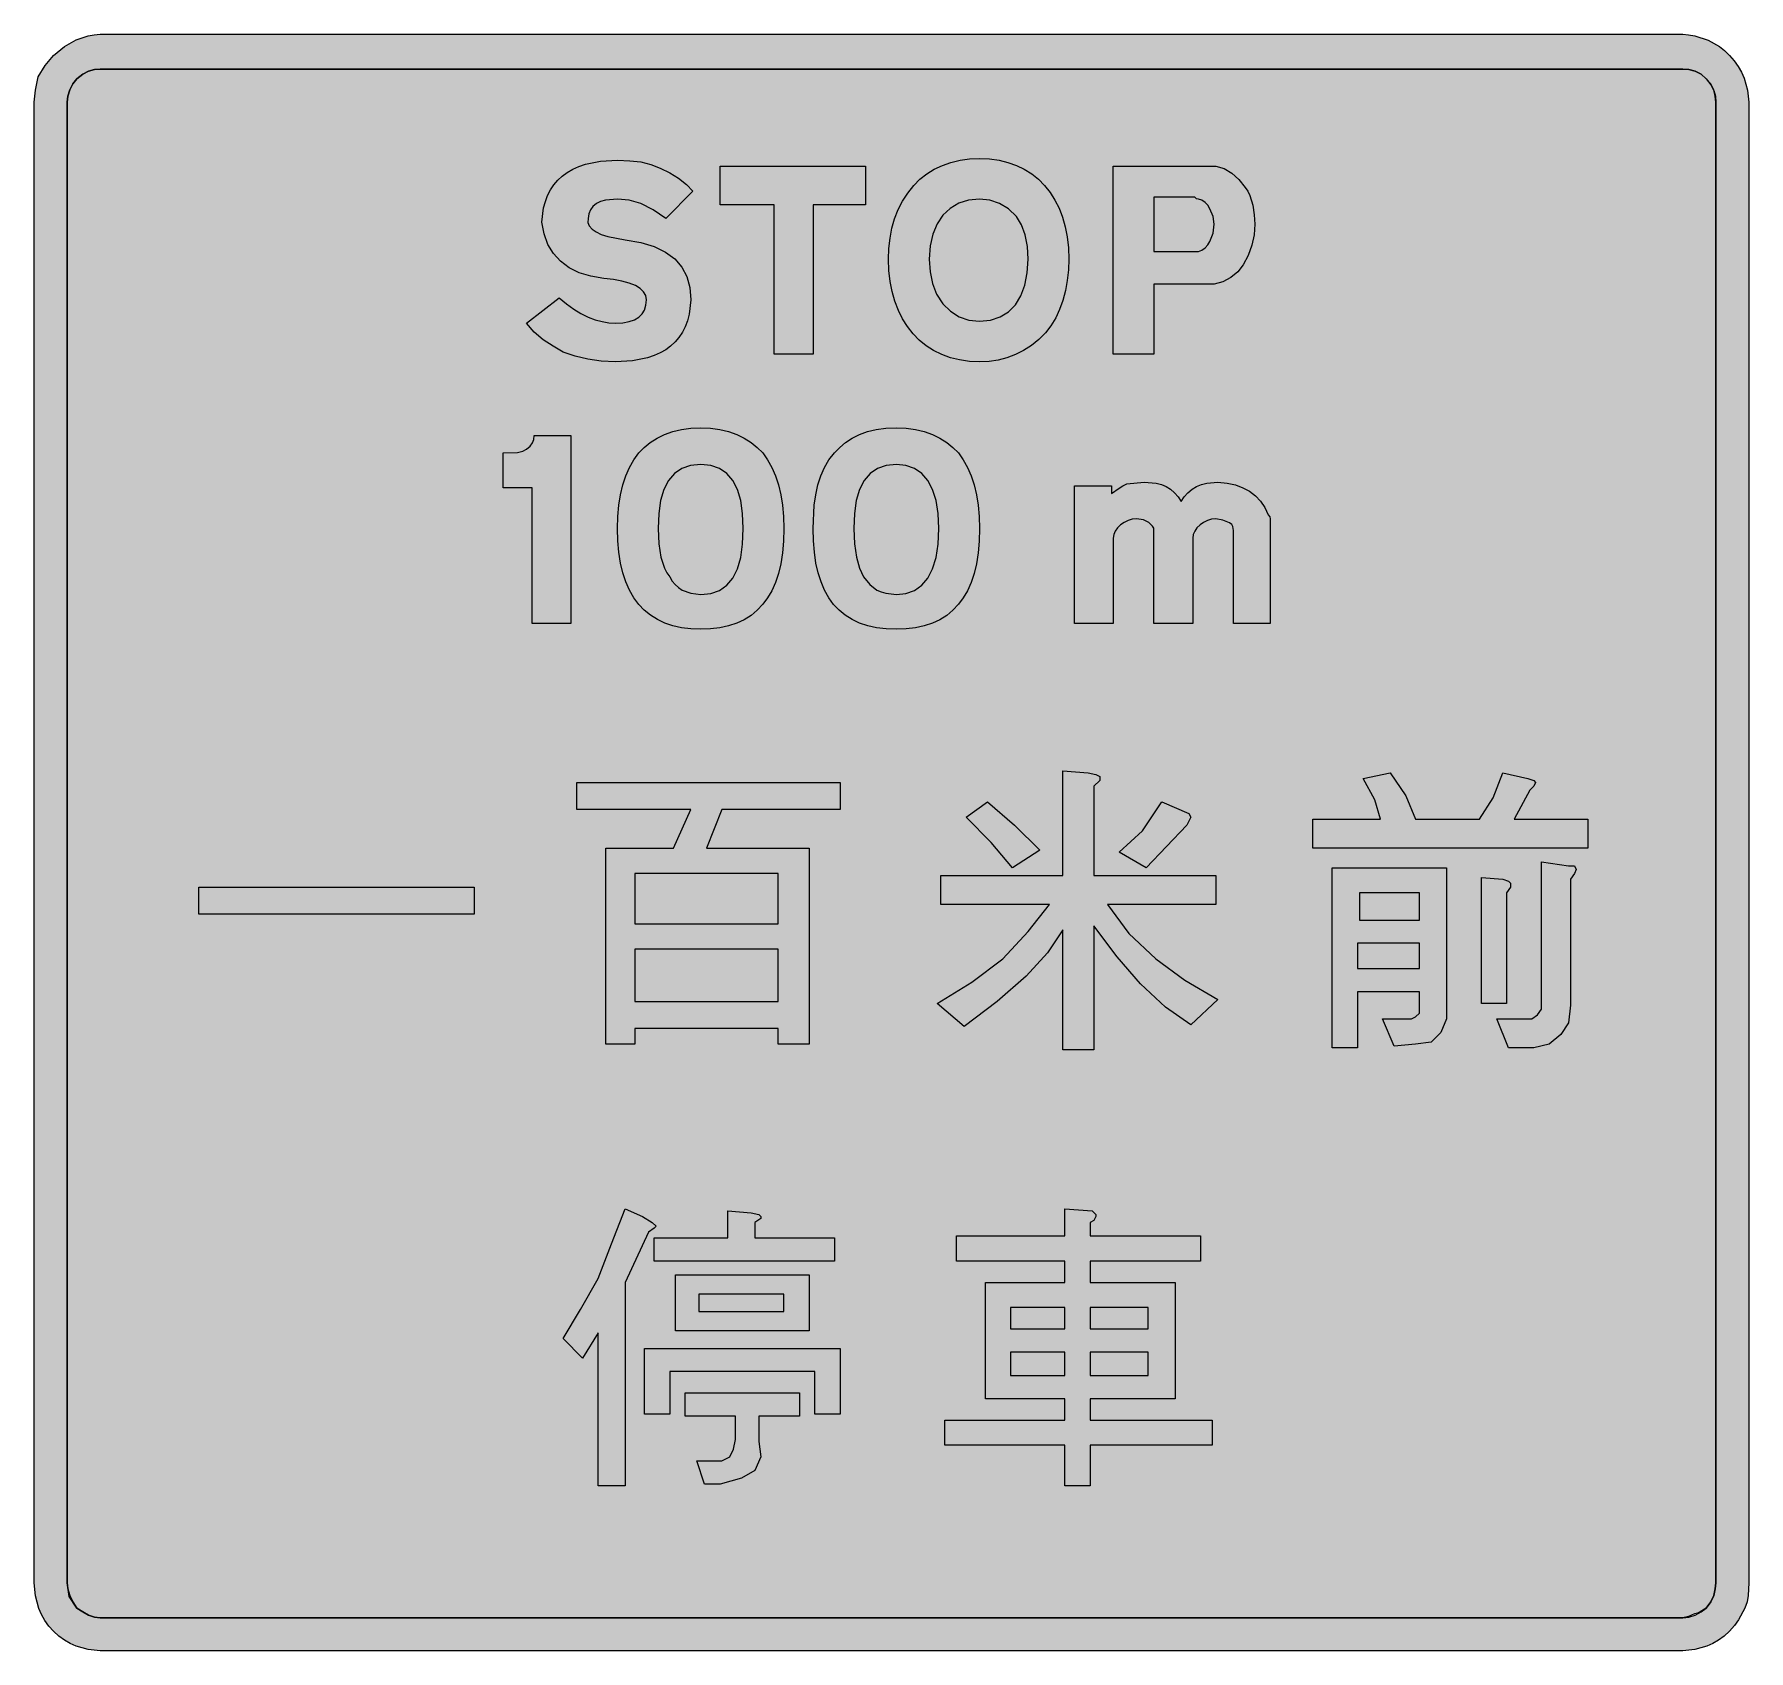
# Model space of a CAD drawing. Header units: metres. Extents: x 151 to 417, y 12 to 262.
import ezdxf

# ---------------------------------------------------------------- set-up
doc = ezdxf.new("R2010")
doc.units = ezdxf.units.M
doc.layers.add('FILL_BLACK_000000', color=7, linetype='Continuous', true_color=0x000000)
doc.layers.add('FILL_WHITE_FFFFFF', color=7, linetype='Continuous', true_color=0xffffff)

msp = doc.modelspace()

# ---------------------------------------------------------------- hatches: boundary and pattern name
at = {"layer": 'FILL_BLACK_000000', "true_color": 0x000000}
h = msp.add_hatch(color=7, dxfattribs=at)
h.dxf.hatch_style = 1
h.paths.add_polyline_path([(159.59, 11.87), (157.72, 12.41), (156.8, 12.83), (155.9, 13.35), (155.04, 13.97), (154.23, 14.7), (153.5, 15.51), (152.88, 16.38), (152.36, 17.28), (151.94, 18.22), (151.4, 20.18), (151.23, 22.2), (151.23, 251.4), (151.42, 253.24), (151.83, 255.3), (152.92, 257.06), (154.23, 258.6), (155.9, 260), (157.72, 261.04), (159.59, 261.68), (160.52, 261.84), (161.43, 261.9), (406.53, 261.9), (407.43, 261.84), (408.37, 261.67), (410.43, 261), (412.19, 260.02), (413, 259.4), (413.73, 258.6), (414.46, 257.79), (415.08, 256.93), (415.6, 256.03), (416.02, 255.11), (416.56, 253.24), (416.73, 251.4), (416.73, 22.2), (416.66, 20.25), (416.48, 19.25), (416.13, 18.3), (415.16, 16.5), (414.53, 15.6), (413.73, 14.7), (412.92, 13.97), (412.06, 13.35), (411.16, 12.83), (410.24, 12.41), (408.37, 11.87), (406.53, 11.7), (161.43, 11.7), (159.59, 11.87)])
h.paths.add_polyline_path([(411.33, 253.31), (410.87, 254.23), (410.13, 255), (409.36, 255.74), (408.44, 256.2), (407.47, 256.43), (406.53, 256.5), (161.43, 256.5), (160.53, 256.43), (159.63, 256.2), (158.73, 255.74), (157.83, 255), (157.22, 254.23), (156.74, 253.31), (156.44, 252.34), (156.33, 251.4), (156.33, 22.2), (156.44, 21.25), (156.74, 20.25), (157.22, 19.25), (157.83, 18.3), (158.73, 17.69), (159.63, 17.21), (160.53, 16.91), (161.43, 16.8), (406.53, 16.8), (407.47, 16.91), (408.44, 17.21), (409.36, 17.69), (410.13, 18.3), (410.87, 19.25), (411.33, 20.25), (411.56, 21.25), (411.63, 22.2), (411.63, 251.4), (411.56, 252.34), (411.33, 253.31)], flags=16)
h = msp.add_hatch(color=7, dxfattribs=at)
h.dxf.hatch_style = 1
h.paths.add_polyline_path([(236.96, 232.78), (237.18, 232.24), (237.62, 231.75), (238.23, 231.3), (239.02, 230.9), (240.03, 230.59), (242.73, 230.1), (245.15, 229.66), (247.23, 229.03), (248.99, 228.19), (250.42, 227.14), (251.52, 225.88), (252.31, 224.4), (252.77, 222.71), (252.93, 220.8), (252.65, 218.58), (252.38, 217.57), (252.03, 216.64), (251.59, 215.78), (251.07, 214.99), (250.47, 214.28), (249.78, 213.64), (249.01, 213.07), (248.15, 212.58), (247.21, 212.16), (246.18, 211.81), (243.87, 211.35), (241.23, 211.2), (239.04, 211.31), (236.96, 211.61), (234.99, 212.09), (233.13, 212.7), (231.56, 213.61), (230.06, 214.61), (228.66, 215.78), (227.43, 217.2), (232.53, 221.1), (233.65, 220.16), (234.78, 219.35), (235.89, 218.68), (236.99, 218.14), (238.08, 217.72), (239.15, 217.43), (240.2, 217.26), (241.23, 217.2), (242.38, 217.26), (243.37, 217.42), (244.2, 217.71), (244.87, 218.1), (245.38, 218.61), (245.74, 219.22), (245.96, 219.96), (246.03, 220.8), (245.92, 221.45), (245.59, 222.03), (245.05, 222.56), (244.31, 223.01), (243.36, 223.4), (242.23, 223.71), (240.92, 223.95), (239.43, 224.1), (237.41, 224.44), (235.61, 225), (234.05, 225.77), (232.72, 226.76), (231.63, 227.96), (230.78, 229.37), (230.18, 230.99), (229.83, 232.8), (230.11, 235.02), (230.38, 236.03), (230.73, 236.96), (231.17, 237.82), (231.69, 238.61), (232.29, 239.32), (232.98, 239.96), (233.75, 240.53), (234.61, 241.02), (235.55, 241.44), (236.58, 241.79), (238.89, 242.25), (241.53, 242.4), (243.45, 242.34), (245.17, 242.14), (246.72, 241.77), (248.13, 241.2), (249.64, 240.47), (251.02, 239.62), (252.22, 238.67), (253.23, 237.6), (249.03, 233.4), (247.06, 234.75), (245.17, 235.69), (243.33, 236.23), (241.53, 236.4), (239.69, 236.23), (238.92, 236), (238.27, 235.69), (237.74, 235.27), (237.35, 234.75), (237.11, 234.13), (237.03, 233.4), (236.96, 232.78)])
h = msp.add_hatch(color=7, dxfattribs=at)
h.dxf.hatch_style = 1
h.paths.add_polyline_path([(300.63, 242.42), (302.02, 242.08), (303.33, 241.61), (304.55, 241.02), (305.69, 240.3), (306.73, 239.46), (307.68, 238.5), (308.53, 237.43), (309.28, 236.25), (309.92, 234.97), (310.46, 233.59), (310.88, 232.1), (311.18, 230.53), (311.37, 228.86), (311.43, 227.1), (311.37, 225.43), (311.21, 223.8), (310.92, 222.23), (310.53, 220.72), (310.02, 219.31), (309.41, 217.99), (308.67, 216.78), (307.83, 215.7), (306.78, 214.65), (305.65, 213.73), (304.44, 212.96), (303.18, 212.32), (301.86, 211.83), (300.49, 211.48), (299.08, 211.27), (297.63, 211.2), (296.04, 211.27), (294.53, 211.49), (293.1, 211.84), (291.76, 212.33), (290.5, 212.95), (289.35, 213.7), (288.28, 214.57), (287.32, 215.55), (286.45, 216.65), (285.7, 217.85), (285.05, 219.16), (284.51, 220.57), (284.09, 222.07), (283.78, 223.66), (283.59, 225.34), (283.53, 227.1), (283.59, 228.76), (283.76, 230.36), (284.05, 231.89), (284.47, 233.36), (285.01, 234.76), (285.68, 236.09), (286.49, 237.33), (287.43, 238.5), (288.39, 239.46), (289.45, 240.3), (290.6, 241.02), (291.86, 241.61), (293.19, 242.08), (294.6, 242.42), (296.08, 242.63), (297.63, 242.7), (299.17, 242.63), (300.63, 242.42)])
h.paths.add_polyline_path([(304.68, 230.85), (304.12, 232.42), (303.33, 233.7), (302.1, 234.88), (300.7, 235.72), (299.2, 236.23), (297.63, 236.4), (295.92, 236.23), (294.39, 235.75), (293.05, 234.96), (291.93, 233.89), (291.03, 232.55), (290.37, 230.96), (289.97, 229.14), (289.83, 227.1), (289.95, 225.14), (290.32, 223.31), (290.97, 221.66), (291.93, 220.2), (293.12, 219.02), (294.44, 218.17), (295.94, 217.67), (297.63, 217.5), (299.33, 217.67), (300.83, 218.16), (302.11, 218.96), (303.18, 220.05), (304.02, 221.43), (304.63, 223.07), (305, 224.96), (305.13, 227.1), (305.02, 229.06), (304.68, 230.85)], flags=16)
h = msp.add_hatch(color=7, dxfattribs=at)
h.dxf.hatch_style = 1
h.paths.add_polyline_path([(271.83, 212.4), (265.83, 212.4), (265.83, 235.5), (257.43, 235.5), (257.43, 241.5), (279.93, 241.5), (279.93, 235.5), (271.83, 235.5), (271.83, 212.4)])
h = msp.add_hatch(color=7, dxfattribs=at)
h.dxf.hatch_style = 1
h.paths.add_polyline_path([(318.33, 212.4), (318.33, 241.5), (333.03, 241.5), (333.93, 241.5), (334.23, 241.5), (335.52, 241.11), (336.71, 240.41), (337.77, 239.43), (338.73, 238.2), (339.14, 237.6), (339.47, 236.93), (339.93, 235.46), (340.16, 233.94), (340.23, 232.5), (340.12, 230.88), (339.78, 229.24), (339.22, 227.65), (338.43, 226.2), (337.6, 225.14), (336.52, 224.25), (335.27, 223.58), (333.93, 223.2), (333.63, 223.2), (333.03, 223.2), (332.73, 223.2), (324.63, 223.2), (324.63, 212.4), (318.33, 212.4)])
h.paths.add_polyline_path([(330.93, 228.3), (331.23, 228.3), (331.53, 228.3), (332.06, 228.49), (332.54, 228.83), (332.95, 229.29), (333.29, 229.84), (333.77, 231.13), (333.93, 232.5), (333.77, 233.7), (333.29, 234.9), (332.95, 235.43), (332.54, 235.87), (332.06, 236.21), (331.53, 236.4), (331.23, 236.44), (330.93, 236.7), (324.63, 236.7), (324.63, 228.3), (330.63, 228.3), (330.93, 228.3)], flags=16)
h = msp.add_hatch(color=7, dxfattribs=at)
h.dxf.hatch_style = 1
h.paths.add_polyline_path([(234.33, 170.7), (228.33, 170.7), (228.33, 191.7), (223.83, 191.7), (223.83, 197.1), (226.08, 197.17), (226.87, 197.35), (227.43, 197.7), (228, 198.15), (228.37, 198.64), (228.57, 199.18), (228.63, 199.8), (234.33, 199.8), (234.33, 170.7)])
h = msp.add_hatch(color=7, dxfattribs=at)
h.dxf.hatch_style = 1
h.paths.add_polyline_path([(267.11, 181.63), (266.84, 179.96), (266.47, 178.42), (266, 177.03), (265.43, 175.78), (264.77, 174.67), (264.03, 173.7), (263.19, 172.76), (262.23, 171.95), (261.18, 171.28), (260.02, 170.74), (258.76, 170.32), (257.41, 170.03), (255.96, 169.86), (254.43, 169.8), (252.9, 169.86), (251.46, 170.04), (250.12, 170.34), (248.87, 170.76), (247.72, 171.3), (246.66, 171.97), (245.69, 172.75), (244.83, 173.66), (244.06, 174.69), (243.4, 175.85), (242.83, 177.13), (242.36, 178.53), (242, 180.06), (241.74, 181.72), (241.58, 183.49), (241.53, 185.4), (241.59, 187.26), (241.75, 189), (242.02, 190.63), (242.39, 192.15), (242.86, 193.56), (243.43, 194.85), (244.09, 196.03), (244.83, 197.1), (245.67, 197.96), (246.63, 198.72), (247.68, 199.39), (248.84, 199.95), (250.1, 200.4), (251.45, 200.73), (252.9, 200.93), (254.43, 201), (255.96, 200.93), (257.41, 200.73), (258.76, 200.4), (260.02, 199.95), (261.18, 199.39), (262.23, 198.72), (263.19, 197.96), (264.03, 197.1), (264.77, 196.03), (265.43, 194.85), (266, 193.56), (266.47, 192.15), (266.84, 190.63), (267.11, 189), (267.27, 187.26), (267.33, 185.4), (267.27, 183.45), (267.11, 181.63)])
h.paths.add_polyline_path([(260.63, 189.73), (260.13, 191.43), (259.42, 192.82), (258.5, 193.91), (257.36, 194.68), (256.01, 195.15), (254.43, 195.3), (252.85, 195.15), (251.5, 194.68), (250.36, 193.91), (249.44, 192.82), (248.73, 191.43), (248.23, 189.73), (247.93, 187.72), (247.83, 185.4), (247.94, 183.05), (248.28, 180.97), (248.84, 179.24), (249.21, 178.52), (249.63, 177.9), (250.01, 177.27), (250.46, 176.72), (250.99, 176.25), (251.58, 175.87), (252.92, 175.37), (254.43, 175.2), (256.01, 175.36), (257.36, 175.82), (258.5, 176.61), (259.42, 177.71), (260.13, 179.14), (260.63, 180.9), (260.93, 182.98), (261.03, 185.4), (260.93, 187.72), (260.63, 189.73)], flags=16)
h = msp.add_hatch(color=7, dxfattribs=at)
h.dxf.hatch_style = 1
h.paths.add_polyline_path([(297.41, 181.63), (297.14, 179.96), (296.77, 178.42), (296.3, 177.03), (295.73, 175.78), (295.07, 174.67), (294.33, 173.7), (293.49, 172.76), (292.53, 171.95), (291.48, 171.28), (290.32, 170.74), (289.06, 170.32), (287.71, 170.03), (286.26, 169.86), (284.73, 169.8), (283.15, 169.86), (281.68, 170.04), (280.31, 170.34), (279.04, 170.76), (277.88, 171.3), (276.83, 171.97), (275.87, 172.75), (275.02, 173.66), (274.27, 174.69), (273.62, 175.85), (273.07, 177.13), (272.62, 178.53), (272.27, 180.06), (272.03, 181.72), (271.88, 183.49), (271.83, 185.4), (272.01, 189), (272.24, 190.63), (272.58, 192.15), (273.03, 193.56), (273.6, 194.85), (274.3, 196.03), (275.13, 197.1), (275.96, 197.96), (276.88, 198.72), (277.9, 199.39), (279.03, 199.95), (280.27, 200.4), (281.63, 200.73), (283.11, 200.93), (284.73, 201), (286.26, 200.93), (287.71, 200.73), (289.06, 200.4), (290.32, 199.95), (291.48, 199.39), (292.53, 198.72), (293.49, 197.96), (294.33, 197.1), (295.07, 196.03), (295.73, 194.85), (296.3, 193.56), (296.77, 192.15), (297.14, 190.63), (297.41, 189), (297.57, 187.26), (297.63, 185.4), (297.57, 183.45), (297.41, 181.63)])
h.paths.add_polyline_path([(290.89, 189.73), (290.35, 191.43), (289.61, 192.82), (288.66, 193.91), (287.53, 194.68), (286.22, 195.15), (284.73, 195.3), (283.15, 195.15), (281.8, 194.68), (280.66, 193.91), (279.74, 192.82), (279.03, 191.43), (278.53, 189.73), (278.23, 187.72), (278.13, 185.4), (278.24, 183.05), (278.54, 180.97), (279.02, 179.24), (279.63, 177.9), (280.6, 176.72), (281.73, 175.87), (282.38, 175.58), (283.09, 175.37), (284.73, 175.2), (286.22, 175.36), (287.53, 175.82), (288.66, 176.61), (289.61, 177.71), (290.35, 179.14), (290.89, 180.9), (291.22, 182.98), (291.33, 185.4), (291.22, 187.72), (290.89, 189.73)], flags=16)
h = msp.add_hatch(color=7, dxfattribs=at)
h.dxf.hatch_style = 1
h.paths.add_polyline_path([(333.56, 186.83), (332.91, 186.64), (332.3, 186.35), (331.76, 185.96), (331.29, 185.51), (330.94, 185), (330.71, 184.46), (330.63, 183.9), (330.63, 170.7), (324.63, 170.7), (324.63, 185.1), (324.58, 185.44), (324.42, 185.76), (323.84, 186.34), (322.98, 186.75), (321.93, 186.9), (321.26, 186.83), (320.61, 186.64), (320, 186.35), (319.46, 185.96), (318.99, 185.51), (318.64, 185), (318.41, 184.46), (318.33, 183.9), (318.33, 170.7), (312.33, 170.7), (312.33, 192), (318.03, 192), (318.03, 190.8), (319.23, 191.66), (319.8, 192.02), (320.43, 192.3), (323.13, 192.6), (324.99, 192.43), (325.8, 192.2), (326.54, 191.89), (327.21, 191.47), (327.81, 190.95), (328.35, 190.33), (328.83, 189.6), (329.32, 190.33), (329.89, 190.95), (330.53, 191.47), (331.23, 191.89), (331.99, 192.2), (332.8, 192.43), (334.53, 192.6), (335.94, 192.43), (337.23, 192.14), (338.4, 191.72), (339.44, 191.17), (340.36, 190.48), (341.15, 189.65), (341.81, 188.65), (342.33, 187.5), (342.59, 187.2), (342.63, 186.9), (342.63, 186), (342.63, 185.7), (342.63, 170.7), (336.93, 170.7), (336.93, 185.1), (336.86, 185.7), (336.68, 186.03), (336.33, 186.3), (335.28, 186.71), (334.23, 186.9), (333.56, 186.83)])
h = msp.add_hatch(color=7, dxfattribs=at)
h.dxf.hatch_style = 1
h.paths.add_polyline_path([(276.03, 141.9), (257.73, 141.9), (255.33, 135.9), (271.23, 135.9), (271.23, 105.6), (266.43, 105.6), (266.43, 108), (244.23, 108), (244.23, 105.6), (239.73, 105.6), (239.73, 135.9), (250.23, 135.9), (252.93, 141.9), (235.23, 141.9), (235.23, 146.1), (276.03, 146.1), (276.03, 141.9)])
h.paths.add_polyline_path([(244.23, 132), (244.23, 124.2), (266.43, 124.2), (266.43, 132), (244.23, 132)], flags=16)
h.paths.add_polyline_path([(266.43, 120.3), (244.23, 120.3), (244.23, 112.2), (266.43, 112.2), (266.43, 120.3)], flags=16)
h = msp.add_hatch(color=7, dxfattribs=at)
h.dxf.hatch_style = 1
h.paths.add_polyline_path([(291.63, 131.7), (310.53, 131.7), (310.53, 147.9), (314.43, 147.6), (315.63, 147.3), (316.23, 147), (316.23, 146.4), (315.33, 145.5), (315.33, 131.7), (334.23, 131.7), (334.23, 127.2), (317.43, 127.2), (320.73, 122.7), (324.93, 118.8), (329.43, 115.5), (334.53, 112.5), (330.33, 108.6), (326.43, 111.3), (322.53, 114.9), (318.93, 119.1), (315.33, 123.9), (315.33, 104.7), (310.53, 104.7), (310.53, 123.3), (308.13, 119.7), (304.83, 116.1), (300.33, 112.2), (295.23, 108.3), (291.03, 111.9), (296.43, 115.2), (301.23, 118.8), (305.13, 123), (308.43, 127.2), (291.63, 127.2), (291.63, 131.7)])
h = msp.add_hatch(color=7, dxfattribs=at)
h.dxf.hatch_style = 1
h.paths.add_polyline_path([(358.83, 143.4), (357.03, 146.7), (361.23, 147.6), (363.63, 144), (365.13, 140.4), (375.03, 140.4), (377.13, 143.7), (378.63, 147.6), (382.53, 146.7), (383.43, 146.4), (383.73, 146.1), (383.43, 145.5), (382.83, 144.9), (380.43, 140.4), (391.83, 140.4), (391.83, 135.9), (349.23, 135.9), (349.23, 140.4), (359.73, 140.4), (358.83, 143.4)])
h = msp.add_hatch(color=7, dxfattribs=at)
h.dxf.hatch_style = 1
h.paths.add_polyline_path([(303.03, 139.5), (306.93, 135.6), (302.73, 132.9), (299.43, 136.8), (295.53, 140.7), (298.83, 143.1), (303.03, 139.5)])
h = msp.add_hatch(color=7, dxfattribs=at)
h.dxf.hatch_style = 1
h.paths.add_polyline_path([(322.83, 138.6), (325.83, 143.1), (330.03, 141.3), (330.33, 140.7), (329.73, 139.5), (323.43, 132.9), (319.23, 135.3), (322.83, 138.6)])
h = msp.add_hatch(color=7, dxfattribs=at)
h.dxf.hatch_style = 1
h.paths.add_polyline_path([(369.93, 109.5), (369.03, 107.4), (367.53, 105.9), (365.13, 105.6), (361.83, 105.3), (360.03, 109.5), (363.33, 109.5), (364.53, 109.5), (365.13, 109.8), (365.73, 110.4), (365.73, 111.6), (365.73, 113.7), (356.13, 113.7), (356.13, 105), (352.23, 105), (352.23, 132.9), (369.93, 132.9), (369.93, 112.2), (369.93, 109.5)])
h.paths.add_polyline_path([(356.13, 121.2), (356.13, 117.3), (365.73, 117.3), (365.73, 121.2), (356.13, 121.2)], flags=16)
h.paths.add_polyline_path([(365.73, 129), (356.43, 129), (356.43, 124.8), (365.73, 124.8), (365.73, 129)], flags=16)
h = msp.add_hatch(color=7, dxfattribs=at)
h.dxf.hatch_style = 1
h.paths.add_polyline_path([(388.83, 133.2), (389.73, 133.2), (390.03, 132.6), (389.73, 132), (389.13, 131.1), (389.13, 111.6), (388.83, 108.9), (387.63, 107.1), (385.83, 105.6), (383.43, 105), (379.53, 105), (377.73, 109.5), (381.93, 109.5), (383.13, 109.5), (384.03, 110.1), (384.63, 111), (384.63, 111.9), (384.63, 133.8), (388.83, 133.2)])
h = msp.add_hatch(color=7, dxfattribs=at)
h.dxf.hatch_style = 1
h.paths.add_polyline_path([(378.63, 131.1), (379.53, 130.8), (379.83, 130.5), (379.83, 129.9), (379.23, 129), (379.23, 111.9), (375.33, 111.9), (375.33, 131.4), (378.63, 131.1)])
h = msp.add_hatch(color=7, dxfattribs=at)
h.dxf.hatch_style = 1
h.paths.add_polyline_path([(219.33, 129.9), (219.33, 125.7), (176.73, 125.7), (176.73, 129.9), (219.33, 129.9)])
h = msp.add_hatch(color=7, dxfattribs=at)
h.dxf.hatch_style = 1
h.paths.add_polyline_path([(246.93, 78), (247.53, 77.4), (247.23, 77.1), (246.33, 76.5), (242.73, 68.7), (242.73, 37.2), (238.53, 37.2), (238.53, 60.9), (236.13, 57), (233.13, 60), (235.83, 64.5), (238.53, 69.3), (240.63, 74.7), (242.73, 80.1), (245.43, 78.9), (246.93, 78)])
h = msp.add_hatch(color=7, dxfattribs=at)
h.dxf.hatch_style = 1
h.paths.add_polyline_path([(262.23, 79.5), (263.43, 79.2), (263.73, 78.9), (263.73, 78.6), (262.83, 78), (262.83, 75.6), (275.13, 75.6), (275.13, 72), (247.23, 72), (247.23, 75.6), (258.63, 75.6), (258.63, 79.8), (262.23, 79.5)])
h = msp.add_hatch(color=7, dxfattribs=at)
h.dxf.hatch_style = 1
h.paths.add_polyline_path([(315.63, 78.9), (315.33, 78.3), (314.73, 78), (314.73, 75.9), (331.83, 75.9), (331.83, 72), (314.73, 72), (314.73, 68.7), (327.93, 68.7), (327.93, 50.7), (314.73, 50.7), (314.73, 47.4), (333.63, 47.4), (333.63, 43.5), (314.73, 43.5), (314.73, 37.2), (310.83, 37.2), (310.83, 43.5), (292.23, 43.5), (292.23, 47.4), (310.83, 47.4), (310.83, 50.7), (298.53, 50.7), (298.53, 68.7), (310.83, 68.7), (310.83, 72), (294.03, 72), (294.03, 75.9), (310.83, 75.9), (310.83, 80.1), (315.03, 79.8), (315.63, 79.2), (315.63, 78.9)])
h.paths.add_polyline_path([(310.83, 61.5), (310.83, 64.8), (302.43, 64.8), (302.43, 61.5), (310.83, 61.5)], flags=16)
h.paths.add_polyline_path([(302.43, 54.3), (310.83, 54.3), (310.83, 57.9), (302.43, 57.9), (302.43, 54.3)], flags=16)
h.paths.add_polyline_path([(314.73, 64.8), (314.73, 61.5), (323.73, 61.5), (323.73, 64.8), (314.73, 64.8)], flags=16)
h.paths.add_polyline_path([(323.73, 57.9), (314.73, 57.9), (314.73, 54.3), (323.73, 54.3), (323.73, 57.9)], flags=16)
h = msp.add_hatch(color=7, dxfattribs=at)
h.dxf.hatch_style = 1
h.paths.add_polyline_path([(271.23, 61.2), (250.53, 61.2), (250.53, 69.9), (271.23, 69.9), (271.23, 61.2)])
h.paths.add_polyline_path([(267.33, 66.9), (254.13, 66.9), (254.13, 64.2), (267.33, 64.2), (267.33, 66.9)], flags=16)
h = msp.add_hatch(color=7, dxfattribs=at)
h.dxf.hatch_style = 1
h.paths.add_polyline_path([(276.03, 58.5), (276.03, 48.3), (272.13, 48.3), (272.13, 54.9), (249.63, 54.9), (249.63, 48.3), (245.73, 48.3), (245.73, 58.5), (276.03, 58.5)])
h = msp.add_hatch(color=7, dxfattribs=at)
h.dxf.hatch_style = 1
h.paths.add_polyline_path([(269.73, 51.6), (269.73, 48), (263.43, 48), (263.43, 44.1), (263.73, 41.7), (262.83, 39.6), (260.73, 38.4), (257.43, 37.5), (255.03, 37.5), (253.83, 41.1), (256.23, 41.1), (257.73, 41.1), (258.93, 41.7), (259.53, 42.9), (259.83, 44.4), (259.83, 48), (252.03, 48), (252.03, 51.6), (269.73, 51.6)])
at = {"layer": 'FILL_WHITE_FFFFFF', "true_color": 0xffffff}
h = msp.add_hatch(color=7, dxfattribs=at)
h.dxf.hatch_style = 1
h.paths.add_polyline_path([(407.47, 256.43), (408.44, 256.2), (409.36, 255.74), (410.13, 255), (410.84, 254.1), (411.33, 253.2), (411.59, 252.3), (411.63, 251.4), (411.63, 22.2), (411.56, 21.25), (411.33, 20.25), (410.87, 19.25), (410.13, 18.3), (409.23, 17.74), (408.78, 17.5), (408.33, 17.4), (407.43, 16.99), (406.53, 16.8), (161.43, 16.8), (160.53, 16.91), (159.63, 17.21), (158.73, 17.69), (157.83, 18.3), (156.63, 20.1), (156.33, 22.2), (156.33, 251.4), (156.44, 252.34), (156.74, 253.31), (157.22, 254.23), (157.83, 255), (158.73, 255.71), (159.63, 256.2), (160.53, 256.46), (161.43, 256.5), (406.53, 256.5), (407.47, 256.43)])

# ---------------------------------------------------------------- linework, layer by layer
at = {"layer": 'FILL_BLACK_000000', "lineweight": 0, "true_color": 0x000000}
for points in [[(159.59, 11.87), (157.72, 12.41), (156.8, 12.83), (155.9, 13.35), (155.04, 13.97), (154.23, 14.7), (153.5, 15.51), (152.88, 16.38), (152.36, 17.28), (151.94, 18.22), (151.4, 20.18), (151.23, 22.2), (151.23, 251.4), (151.42, 253.24), (151.83, 255.3), (152.92, 257.06), (154.23, 258.6), (155.9, 260), (157.72, 261.04), (159.59, 261.68), (160.52, 261.84), (161.43, 261.9), (406.53, 261.9), (407.43, 261.84), (408.37, 261.67), (410.43, 261), (412.19, 260.02), (413, 259.4), (413.73, 258.6), (414.46, 257.79), (415.08, 256.93), (415.6, 256.03), (416.02, 255.11), (416.56, 253.24), (416.73, 251.4), (416.73, 22.2), (416.66, 20.25), (416.48, 19.25), (416.13, 18.3), (415.16, 16.5), (414.53, 15.6), (413.73, 14.7), (412.92, 13.97), (412.06, 13.35), (411.16, 12.83), (410.24, 12.41), (408.37, 11.87), (406.53, 11.7), (161.43, 11.7)], [(411.33, 253.31), (410.87, 254.23), (410.13, 255), (409.36, 255.74), (408.44, 256.2), (407.47, 256.43), (406.53, 256.5), (161.43, 256.5), (160.53, 256.43), (159.63, 256.2), (158.73, 255.74), (157.83, 255), (157.22, 254.23), (156.74, 253.31), (156.44, 252.34), (156.33, 251.4), (156.33, 22.2), (156.44, 21.25), (156.74, 20.25), (157.22, 19.25), (157.83, 18.3), (158.73, 17.69), (159.63, 17.21), (160.53, 16.91), (161.43, 16.8), (406.53, 16.8), (407.47, 16.91), (408.44, 17.21), (409.36, 17.69), (410.13, 18.3), (410.87, 19.25), (411.33, 20.25), (411.56, 21.25), (411.63, 22.2), (411.63, 251.4), (411.56, 252.34)], [(236.96, 232.78), (237.18, 232.24), (237.62, 231.75), (238.23, 231.3), (239.02, 230.9), (240.03, 230.59), (242.73, 230.1), (245.15, 229.66), (247.23, 229.03), (248.99, 228.19), (250.42, 227.14), (251.52, 225.88), (252.31, 224.4), (252.77, 222.71), (252.93, 220.8), (252.65, 218.58), (252.38, 217.57), (252.03, 216.64), (251.59, 215.78), (251.07, 214.99), (250.47, 214.28), (249.78, 213.64), (249.01, 213.07), (248.15, 212.58), (247.21, 212.16), (246.18, 211.81), (243.87, 211.35), (241.23, 211.2), (239.04, 211.31), (236.96, 211.61), (234.99, 212.09), (233.13, 212.7), (231.56, 213.61), (230.06, 214.61), (228.66, 215.78), (227.43, 217.2), (232.53, 221.1), (233.65, 220.16), (234.78, 219.35), (235.89, 218.68), (236.99, 218.14), (238.08, 217.72), (239.15, 217.43), (240.2, 217.26), (241.23, 217.2), (242.38, 217.26), (243.37, 217.42), (244.2, 217.71), (244.87, 218.1), (245.38, 218.61), (245.74, 219.22), (245.96, 219.96), (246.03, 220.8), (245.92, 221.45), (245.59, 222.03), (245.05, 222.56), (244.31, 223.01), (243.36, 223.4), (242.23, 223.71), (240.92, 223.95), (239.43, 224.1), (237.41, 224.44), (235.61, 225), (234.05, 225.77), (232.72, 226.76), (231.63, 227.96), (230.78, 229.37), (230.18, 230.99), (229.83, 232.8), (230.11, 235.02), (230.38, 236.03), (230.73, 236.96), (231.17, 237.82), (231.69, 238.61), (232.29, 239.32), (232.98, 239.96), (233.75, 240.53), (234.61, 241.02), (235.55, 241.44), (236.58, 241.79), (238.89, 242.25), (241.53, 242.4), (243.45, 242.34), (245.17, 242.14), (246.72, 241.77), (248.13, 241.2), (249.64, 240.47), (251.02, 239.62), (252.22, 238.67), (253.23, 237.6), (249.03, 233.4), (247.06, 234.75), (245.17, 235.69), (243.33, 236.23), (241.53, 236.4), (239.69, 236.23), (238.92, 236), (238.27, 235.69), (237.74, 235.27), (237.35, 234.75), (237.11, 234.13), (237.03, 233.4)], [(300.63, 242.42), (302.02, 242.08), (303.33, 241.61), (304.55, 241.02), (305.69, 240.3), (306.73, 239.46), (307.68, 238.5), (308.53, 237.43), (309.28, 236.25), (309.92, 234.97), (310.46, 233.59), (310.88, 232.1), (311.18, 230.53), (311.37, 228.86), (311.43, 227.1), (311.37, 225.43), (311.21, 223.8), (310.92, 222.23), (310.53, 220.72), (310.02, 219.31), (309.41, 217.99), (308.67, 216.78), (307.83, 215.7), (306.78, 214.65), (305.65, 213.73), (304.44, 212.96), (303.18, 212.32), (301.86, 211.83), (300.49, 211.48), (299.08, 211.27), (297.63, 211.2), (296.04, 211.27), (294.53, 211.49), (293.1, 211.84), (291.76, 212.33), (290.5, 212.95), (289.35, 213.7), (288.28, 214.57), (287.32, 215.55), (286.45, 216.65), (285.7, 217.85), (285.05, 219.16), (284.51, 220.57), (284.09, 222.07), (283.78, 223.66), (283.59, 225.34), (283.53, 227.1), (283.59, 228.76), (283.76, 230.36), (284.05, 231.89), (284.47, 233.36), (285.01, 234.76), (285.68, 236.09), (286.49, 237.33), (287.43, 238.5), (288.39, 239.46), (289.45, 240.3), (290.6, 241.02), (291.86, 241.61), (293.19, 242.08), (294.6, 242.42), (296.08, 242.63), (297.63, 242.7), (299.17, 242.63)], [(271.83, 212.4), (265.83, 212.4), (265.83, 235.5), (257.43, 235.5), (257.43, 241.5), (279.93, 241.5), (279.93, 235.5), (271.83, 235.5)], [(318.33, 212.4), (318.33, 241.5), (333.03, 241.5), (333.93, 241.5), (334.23, 241.5), (335.52, 241.11), (336.71, 240.41), (337.77, 239.43), (338.73, 238.2), (339.14, 237.6), (339.47, 236.93), (339.93, 235.46), (340.16, 233.94), (340.23, 232.5), (340.12, 230.88), (339.78, 229.24), (339.22, 227.65), (338.43, 226.2), (337.6, 225.14), (336.52, 224.25), (335.27, 223.58), (333.93, 223.2), (333.63, 223.2), (333.03, 223.2), (332.73, 223.2), (324.63, 223.2), (324.63, 212.4)], [(304.68, 230.85), (304.12, 232.42), (303.33, 233.7), (302.1, 234.88), (300.7, 235.72), (299.2, 236.23), (297.63, 236.4), (295.92, 236.23), (294.39, 235.75), (293.05, 234.96), (291.93, 233.89), (291.03, 232.55), (290.37, 230.96), (289.97, 229.14), (289.83, 227.1), (289.95, 225.14), (290.32, 223.31), (290.97, 221.66), (291.93, 220.2), (293.12, 219.02), (294.44, 218.17), (295.94, 217.67), (297.63, 217.5), (299.33, 217.67), (300.83, 218.16), (302.11, 218.96), (303.18, 220.05), (304.02, 221.43), (304.63, 223.07), (305, 224.96), (305.13, 227.1), (305.02, 229.06)], [(330.93, 228.3), (331.23, 228.3), (331.53, 228.3), (332.06, 228.49), (332.54, 228.83), (332.95, 229.29), (333.29, 229.84), (333.77, 231.13), (333.93, 232.5), (333.77, 233.7), (333.29, 234.9), (332.95, 235.43), (332.54, 235.87), (332.06, 236.21), (331.53, 236.4), (331.23, 236.44), (330.93, 236.7), (324.63, 236.7), (324.63, 228.3), (330.63, 228.3)], [(234.33, 170.7), (228.33, 170.7), (228.33, 191.7), (223.83, 191.7), (223.83, 197.1), (226.08, 197.17), (226.87, 197.35), (227.43, 197.7), (228, 198.15), (228.37, 198.64), (228.57, 199.18), (228.63, 199.8), (234.33, 199.8)], [(267.11, 181.63), (266.84, 179.96), (266.47, 178.42), (266, 177.03), (265.43, 175.78), (264.77, 174.67), (264.03, 173.7), (263.19, 172.76), (262.23, 171.95), (261.18, 171.28), (260.02, 170.74), (258.76, 170.32), (257.41, 170.03), (255.96, 169.86), (254.43, 169.8), (252.9, 169.86), (251.46, 170.04), (250.12, 170.34), (248.87, 170.76), (247.72, 171.3), (246.66, 171.97), (245.69, 172.75), (244.83, 173.66), (244.06, 174.69), (243.4, 175.85), (242.83, 177.13), (242.36, 178.53), (242, 180.06), (241.74, 181.72), (241.58, 183.49), (241.53, 185.4), (241.59, 187.26), (241.75, 189), (242.02, 190.63), (242.39, 192.15), (242.86, 193.56), (243.43, 194.85), (244.09, 196.03), (244.83, 197.1), (245.67, 197.96), (246.63, 198.72), (247.68, 199.39), (248.84, 199.95), (250.1, 200.4), (251.45, 200.73), (252.9, 200.93), (254.43, 201), (255.96, 200.93), (257.41, 200.73), (258.76, 200.4), (260.02, 199.95), (261.18, 199.39), (262.23, 198.72), (263.19, 197.96), (264.03, 197.1), (264.77, 196.03), (265.43, 194.85), (266, 193.56), (266.47, 192.15), (266.84, 190.63), (267.11, 189), (267.27, 187.26), (267.33, 185.4), (267.27, 183.45)], [(297.41, 181.63), (297.14, 179.96), (296.77, 178.42), (296.3, 177.03), (295.73, 175.78), (295.07, 174.67), (294.33, 173.7), (293.49, 172.76), (292.53, 171.95), (291.48, 171.28), (290.32, 170.74), (289.06, 170.32), (287.71, 170.03), (286.26, 169.86), (284.73, 169.8), (283.15, 169.86), (281.68, 170.04), (280.31, 170.34), (279.04, 170.76), (277.88, 171.3), (276.83, 171.97), (275.87, 172.75), (275.02, 173.66), (274.27, 174.69), (273.62, 175.85), (273.07, 177.13), (272.62, 178.53), (272.27, 180.06), (272.03, 181.72), (271.88, 183.49), (271.83, 185.4), (272.01, 189), (272.24, 190.63), (272.58, 192.15), (273.03, 193.56), (273.6, 194.85), (274.3, 196.03), (275.13, 197.1), (275.96, 197.96), (276.88, 198.72), (277.9, 199.39), (279.03, 199.95), (280.27, 200.4), (281.63, 200.73), (283.11, 200.93), (284.73, 201), (286.26, 200.93), (287.71, 200.73), (289.06, 200.4), (290.32, 199.95), (291.48, 199.39), (292.53, 198.72), (293.49, 197.96), (294.33, 197.1), (295.07, 196.03), (295.73, 194.85), (296.3, 193.56), (296.77, 192.15), (297.14, 190.63), (297.41, 189), (297.57, 187.26), (297.63, 185.4), (297.57, 183.45)], [(260.63, 189.73), (260.13, 191.43), (259.42, 192.82), (258.5, 193.91), (257.36, 194.68), (256.01, 195.15), (254.43, 195.3), (252.85, 195.15), (251.5, 194.68), (250.36, 193.91), (249.44, 192.82), (248.73, 191.43), (248.23, 189.73), (247.93, 187.72), (247.83, 185.4), (247.94, 183.05), (248.28, 180.97), (248.84, 179.24), (249.21, 178.52), (249.63, 177.9), (250.01, 177.27), (250.46, 176.72), (250.99, 176.25), (251.58, 175.87), (252.92, 175.37), (254.43, 175.2), (256.01, 175.36), (257.36, 175.82), (258.5, 176.61), (259.42, 177.71), (260.13, 179.14), (260.63, 180.9), (260.93, 182.98), (261.03, 185.4), (260.93, 187.72)], [(290.89, 189.73), (290.35, 191.43), (289.61, 192.82), (288.66, 193.91), (287.53, 194.68), (286.22, 195.15), (284.73, 195.3), (283.15, 195.15), (281.8, 194.68), (280.66, 193.91), (279.74, 192.82), (279.03, 191.43), (278.53, 189.73), (278.23, 187.72), (278.13, 185.4), (278.24, 183.05), (278.54, 180.97), (279.02, 179.24), (279.63, 177.9), (280.6, 176.72), (281.73, 175.87), (282.38, 175.58), (283.09, 175.37), (284.73, 175.2), (286.22, 175.36), (287.53, 175.82), (288.66, 176.61), (289.61, 177.71), (290.35, 179.14), (290.89, 180.9), (291.22, 182.98), (291.33, 185.4), (291.22, 187.72)], [(333.56, 186.83), (332.91, 186.64), (332.3, 186.35), (331.76, 185.96), (331.29, 185.51), (330.94, 185), (330.71, 184.46), (330.63, 183.9), (330.63, 170.7), (324.63, 170.7), (324.63, 185.1), (324.58, 185.44), (324.42, 185.76), (323.84, 186.34), (322.98, 186.75), (321.93, 186.9), (321.26, 186.83), (320.61, 186.64), (320, 186.35), (319.46, 185.96), (318.99, 185.51), (318.64, 185), (318.41, 184.46), (318.33, 183.9), (318.33, 170.7), (312.33, 170.7), (312.33, 192), (318.03, 192), (318.03, 190.8), (319.23, 191.66), (319.8, 192.02), (320.43, 192.3), (323.13, 192.6), (324.99, 192.43), (325.8, 192.2), (326.54, 191.89), (327.21, 191.47), (327.81, 190.95), (328.35, 190.33), (328.83, 189.6), (329.32, 190.33), (329.89, 190.95), (330.53, 191.47), (331.23, 191.89), (331.99, 192.2), (332.8, 192.43), (334.53, 192.6), (335.94, 192.43), (337.23, 192.14), (338.4, 191.72), (339.44, 191.17), (340.36, 190.48), (341.15, 189.65), (341.81, 188.65), (342.33, 187.5), (342.59, 187.2), (342.63, 186.9), (342.63, 186), (342.63, 185.7), (342.63, 170.7), (336.93, 170.7), (336.93, 185.1), (336.86, 185.7), (336.68, 186.03), (336.33, 186.3), (335.28, 186.71), (334.23, 186.9)], [(276.03, 141.9), (257.73, 141.9), (255.33, 135.9), (271.23, 135.9), (271.23, 105.6), (266.43, 105.6), (266.43, 108), (244.23, 108), (244.23, 105.6), (239.73, 105.6), (239.73, 135.9), (250.23, 135.9), (252.93, 141.9), (235.23, 141.9), (235.23, 146.1), (276.03, 146.1)], [(291.63, 131.7), (310.53, 131.7), (310.53, 147.9), (314.43, 147.6), (315.63, 147.3), (316.23, 147), (316.23, 146.4), (315.33, 145.5), (315.33, 131.7), (334.23, 131.7), (334.23, 127.2), (317.43, 127.2), (320.73, 122.7), (324.93, 118.8), (329.43, 115.5), (334.53, 112.5), (330.33, 108.6), (326.43, 111.3), (322.53, 114.9), (318.93, 119.1), (315.33, 123.9), (315.33, 104.7), (310.53, 104.7), (310.53, 123.3), (308.13, 119.7), (304.83, 116.1), (300.33, 112.2), (295.23, 108.3), (291.03, 111.9), (296.43, 115.2), (301.23, 118.8), (305.13, 123), (308.43, 127.2), (291.63, 127.2)], [(358.83, 143.4), (357.03, 146.7), (361.23, 147.6), (363.63, 144), (365.13, 140.4), (375.03, 140.4), (377.13, 143.7), (378.63, 147.6), (382.53, 146.7), (383.43, 146.4), (383.73, 146.1), (383.43, 145.5), (382.83, 144.9), (380.43, 140.4), (391.83, 140.4), (391.83, 135.9), (349.23, 135.9), (349.23, 140.4), (359.73, 140.4)], [(303.03, 139.5), (306.93, 135.6), (302.73, 132.9), (299.43, 136.8), (295.53, 140.7), (298.83, 143.1)], [(322.83, 138.6), (325.83, 143.1), (330.03, 141.3), (330.33, 140.7), (329.73, 139.5), (323.43, 132.9), (319.23, 135.3)], [(369.93, 109.5), (369.03, 107.4), (367.53, 105.9), (365.13, 105.6), (361.83, 105.3), (360.03, 109.5), (363.33, 109.5), (364.53, 109.5), (365.13, 109.8), (365.73, 110.4), (365.73, 111.6), (365.73, 113.7), (356.13, 113.7), (356.13, 105), (352.23, 105), (352.23, 132.9), (369.93, 132.9), (369.93, 112.2)], [(388.83, 133.2), (389.73, 133.2), (390.03, 132.6), (389.73, 132), (389.13, 131.1), (389.13, 111.6), (388.83, 108.9), (387.63, 107.1), (385.83, 105.6), (383.43, 105), (379.53, 105), (377.73, 109.5), (381.93, 109.5), (383.13, 109.5), (384.03, 110.1), (384.63, 111), (384.63, 111.9), (384.63, 133.8)], [(244.23, 132), (244.23, 124.2), (266.43, 124.2), (266.43, 132)], [(378.63, 131.1), (379.53, 130.8), (379.83, 130.5), (379.83, 129.9), (379.23, 129), (379.23, 111.9), (375.33, 111.9), (375.33, 131.4)], [(219.33, 129.9), (219.33, 125.7), (176.73, 125.7), (176.73, 129.9)], [(365.73, 129), (356.43, 129), (356.43, 124.8), (365.73, 124.8)], [(266.43, 120.3), (244.23, 120.3), (244.23, 112.2), (266.43, 112.2)], [(356.13, 121.2), (356.13, 117.3), (365.73, 117.3), (365.73, 121.2)], [(246.93, 78), (247.53, 77.4), (247.23, 77.1), (246.33, 76.5), (242.73, 68.7), (242.73, 37.2), (238.53, 37.2), (238.53, 60.9), (236.13, 57), (233.13, 60), (235.83, 64.5), (238.53, 69.3), (240.63, 74.7), (242.73, 80.1), (245.43, 78.9)], [(262.23, 79.5), (263.43, 79.2), (263.73, 78.9), (263.73, 78.6), (262.83, 78), (262.83, 75.6), (275.13, 75.6), (275.13, 72), (247.23, 72), (247.23, 75.6), (258.63, 75.6), (258.63, 79.8)], [(315.63, 78.9), (315.33, 78.3), (314.73, 78), (314.73, 75.9), (331.83, 75.9), (331.83, 72), (314.73, 72), (314.73, 68.7), (327.93, 68.7), (327.93, 50.7), (314.73, 50.7), (314.73, 47.4), (333.63, 47.4), (333.63, 43.5), (314.73, 43.5), (314.73, 37.2), (310.83, 37.2), (310.83, 43.5), (292.23, 43.5), (292.23, 47.4), (310.83, 47.4), (310.83, 50.7), (298.53, 50.7), (298.53, 68.7), (310.83, 68.7), (310.83, 72), (294.03, 72), (294.03, 75.9), (310.83, 75.9), (310.83, 80.1), (315.03, 79.8), (315.63, 79.2)], [(271.23, 61.2), (250.53, 61.2), (250.53, 69.9), (271.23, 69.9)], [(267.33, 66.9), (254.13, 66.9), (254.13, 64.2), (267.33, 64.2)], [(310.83, 61.5), (310.83, 64.8), (302.43, 64.8), (302.43, 61.5)], [(314.73, 64.8), (314.73, 61.5), (323.73, 61.5), (323.73, 64.8)], [(276.03, 58.5), (276.03, 48.3), (272.13, 48.3), (272.13, 54.9), (249.63, 54.9), (249.63, 48.3), (245.73, 48.3), (245.73, 58.5)], [(302.43, 54.3), (310.83, 54.3), (310.83, 57.9), (302.43, 57.9)], [(323.73, 57.9), (314.73, 57.9), (314.73, 54.3), (323.73, 54.3)], [(269.73, 51.6), (269.73, 48), (263.43, 48), (263.43, 44.1), (263.73, 41.7), (262.83, 39.6), (260.73, 38.4), (257.43, 37.5), (255.03, 37.5), (253.83, 41.1), (256.23, 41.1), (257.73, 41.1), (258.93, 41.7), (259.53, 42.9), (259.83, 44.4), (259.83, 48), (252.03, 48), (252.03, 51.6)]]:
    msp.add_lwpolyline(points, close=True, dxfattribs=at)
at = {"layer": 'FILL_WHITE_FFFFFF', "lineweight": 0, "true_color": 0xffffff}
msp.add_lwpolyline([(407.47, 256.43), (408.44, 256.2), (409.36, 255.74), (410.13, 255), (410.84, 254.1), (411.33, 253.2), (411.59, 252.3), (411.63, 251.4), (411.63, 22.2), (411.56, 21.25), (411.33, 20.25), (410.87, 19.25), (410.13, 18.3), (409.23, 17.74), (408.78, 17.5), (408.33, 17.4), (407.43, 16.99), (406.53, 16.8), (161.43, 16.8), (160.53, 16.91), (159.63, 17.21), (158.73, 17.69), (157.83, 18.3), (156.63, 20.1), (156.33, 22.2), (156.33, 251.4), (156.44, 252.34), (156.74, 253.31), (157.22, 254.23), (157.83, 255), (158.73, 255.71), (159.63, 256.2), (160.53, 256.46), (161.43, 256.5), (406.53, 256.5)], close=True, dxfattribs=at)

doc.saveas('drawing.dxf')
